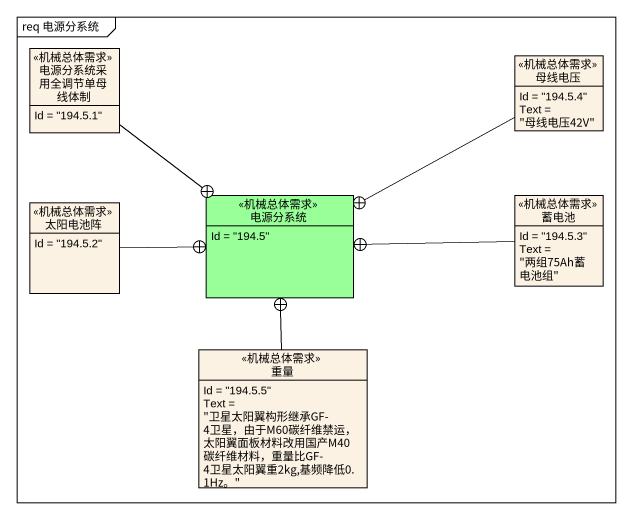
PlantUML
@startuml
mainframe req 电源分系统
hide circle
hide empty members
class 电源分系统采用全调节单母线体制 <<机械总体需求>> {
  Id = "194.5.1"
}
class 母线电压 <<机械总体需求>> {
  Id = "194.5.4"
  Text = "母线电压42V"
}
class 太阳电池阵 <<机械总体需求>> {
  Id = "194.5.2"
}
class 电源分系统 <<机械总体需求>> #99FF99 {
  Id = "194.5"
}
class 蓄电池 <<机械总体需求>> {
  Id = "194.5.3"
  Text = "两组75Ah蓄电池组"
}
class 重量 <<机械总体需求>> {
  Id = "194.5.5"
  Text = "卫星太阳翼构形继承GF-4卫星，由于M60碳纤维禁运，太阳翼面板材料改用国产M40碳纤维材料，重量比GF-4卫星太阳翼重2kg,基频降低0. 1Hz。"
}
电源分系统采用全调节单母线体制 --+ 电源分系统
母线电压 -left-+ 电源分系统
太阳电池阵 -right-+ 电源分系统
蓄电池 -left-+ 电源分系统
重量 -up-+ 电源分系统
@enduml
